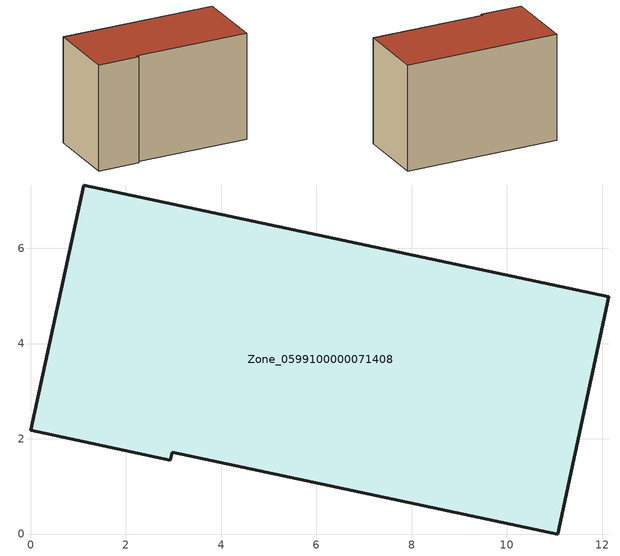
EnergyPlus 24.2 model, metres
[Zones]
Zone_0599100000071408
 floor ground (C_G): 0,2.18 1.11,7.33 12.14,4.98 11.07,0 2.97,1.72 2.94,1.55 z0
 wall outside (C_F): 1.11,7.33 0,2.18 2.94,1.55 2.97,1.72 11.07,0 12.14,4.98 1.11,7.33 z0:7.82
 roof outside (C_R): 12.14,4.98 1.11,7.33 0,2.18 2.94,1.55 2.97,1.72 11.07,0 z7.82
[BUILDING]
Pand.0599100000071408: North Axis=0; Terrain=City; Loads Convergence Tolerance Value=0.04; Temperature Convergence Tolerance Value=0.4; Solar Distribution=FullExterior; Maximum Number of Warmup Days=25; Minimum Number of Warmup Days=1
[Site:Location]
Rotterdam.The.Hague.AP_ZH_NLD Design_Conditions: Latitude=51.96; Longitude=4.45; Time Zone=1; Elevation=-4.5
[SITE:GROUNDTEMPERATURE:BUILDINGSURFACE]
18, 18, 18, 18, 18, 18, 18, 18, 18, 18, 18, 18
[MATERIAL] Thermal Absorptance=0.9; Solar Absorptance=0.7; Visible Absorptance=0.7
Name | Roughness | Thickness | Conductivity | Density | Specific Heat
G.TI.1975-1991 | MediumSmooth | 0.15 | 0.288461 | 540 | 1210
F.TI.1975-1991 | Rough | 0.3 | 0.230769 | 1920 | 840
R.TI.1975-1991 | MediumRough | 0.2 | 0.153846 | 1500 | 1000
[CONSTRUCTION]
C_G: G.TI.1975-1991
C_F: F.TI.1975-1991
C_R: R.TI.1975-1991
[ZONE]
Zone_0599100000071408: Type=1; Multiplier=1; Ceiling Height=Autocalculate; Volume=Autocalculate; Floor Area=autocalculate; Part of Total Floor Area=Yes
[ZONEINFILTRATION:DESIGNFLOWRATE]
Infil_Zone_0599100000071408: Zone or ZoneList or Space or SpaceList=Zone_0599100000071408; Schedule=AlwaysOn; Design Flow Rate Calculation Method=Flow/Area; Flow Rate per Floor Area=0.003; Constant Term Coefficient=1; Temperature Term Coefficient=0; Velocity Term Coefficient=0; Velocity Squared Term Coefficient=0
[HVACTEMPLATE:ZONE:IDEALLOADSAIRSYSTEM]
Zone_0599100000071408: Maximum Heating Supply Air Temperature=50; Minimum Cooling Supply Air Temperature=13; Maximum Heating Supply Air Humidity Ratio=0.0156; Minimum Cooling Supply Air Humidity Ratio=0.0077; Heating Limit=NoLimit; Cooling Limit=NoLimit; Dehumidification Control Type=ConstantSensibleHeatRatio; Cooling Sensible Heat Ratio=0.7; Dehumidification Setpoint=60; Humidification Control Type=None; Humidification Setpoint=30; Outdoor Air Method=None; Outdoor Air Flow Rate per Person=0.00944; Outdoor Air Flow Rate per Zone Floor Area=0; Outdoor Air Flow Rate per Zone=0; Demand Controlled Ventilation Type=None; Outdoor Air Economizer Type=NoEconomizer; Heat Recovery Type=None; Sensible Heat Recovery Effectiveness=0.7; Latent Heat Recovery Effectiveness=0.65
[ZONECONTROL:THERMOSTAT]
ThermostatControl_Zone_0599100000071408: Zone or ZoneList=Zone_0599100000071408; Control Type Schedule=DualSetpointControlType; Control 1=Thermostat_Zone_0599100000071408; Temperature Difference Between Cutout And Setpoint=0
[THERMOSTATSETPOINT:DUALSETPOINT]
Thermostat_Zone_0599100000071408: Heating Setpoint Temperature Schedule=HeatingSetpoint_Zone_0599100000071408; Cooling Setpoint Temperature Schedule=CoolingSetpoint_Zone_0599100000071408
[SCHEDULE:COMPACT]
HeatingSetpoint_Zone_0599100000071408: Through: 12/31, For: AllDays, Until: 24:00, 21
CoolingSetpoint_Zone_0599100000071408: Through: 12/31, For: AllDays, Until: 24:00, 24
DualSetpointControlType: Through: 12/31, For: AllDays, Until: 24:00, 4
AlwaysOn: Through: 12/31, For: AllDays, Until: 24:00, 1
